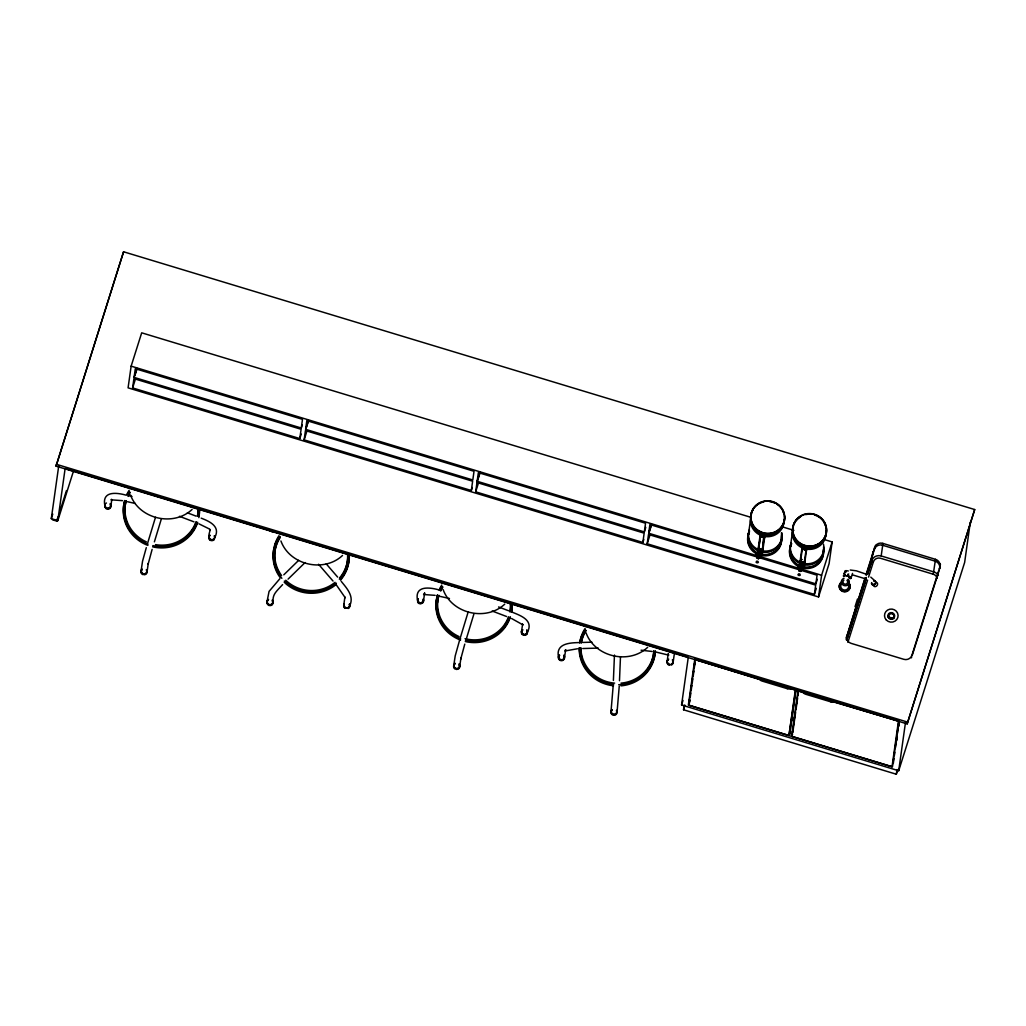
<?xml version="1.0" encoding="UTF-8"?>
<svg xmlns="http://www.w3.org/2000/svg" width="1026" height="1026" viewBox="0 0 1026 1026"><rect width="100%" height="100%" fill="white"/><g stroke="black" fill="none" stroke-linecap="round" stroke-linejoin="round"><path stroke-width="1.5" d="M208.829 536.97C208.906 530.314 211.984 530.109 208.265 528.428L198.89 523.799M613.394 680.456L614.459 655.024M619.486 680.713L620.474 656.871M613.163 685.958L611.009 711.569M619.242 686.214L617.088 711.826M759.407 555.399L758.676 556.592L758.15 555.361M759.715 556.541L758.701 557.554M800.036 568.981L800.023 568.045M801.101 567.929L801.357 568.866M56.045 466.137L123.569 251.78L974.7 509.55L907.176 723.907L56.045 466.137L56.712 464.06M73.577 470.793L57.815 520.618L51.3 518.643L58.662 466.304M52.454 519.784L56.802 521.105L57.058 519.246M57.815 520.618L65.125 468.549L686.753 656.807M123.569 251.78L57.187 462.534M104.844 505.472C101.766 490.454 117.246 492.66 126.172 495.186M110.923 505.728L111.77 499.739M751.006 517.361L141.691 332.822L131.136 366.154L128.083 387.854L818.543 596.965L829.098 563.633L832.15 541.933L824.494 539.612M132.611 387.931L133.919 378.632L301.105 429.266L299.797 438.564L132.611 387.931L135.483 378.838M134.085 377.388L135.304 368.706L302.49 419.339L301.272 428.022L134.085 377.388L136.971 368.296M147.128 571.367L148.231 563.569M214.909 537.226C220.757 526.261 209.137 521.221 201.186 518.156M266.978 601.929L269.069 591.386L279.854 578.728M273.07 602.185C272.48 594.118 276.007 591.899 282.586 584.615M304.132 439.872L305.44 430.574L472.627 481.207L471.319 490.505L304.132 439.872L307.018 430.779M305.62 429.343L306.838 420.66L474.025 471.293L472.806 479.976L305.62 429.343L308.493 420.25M343.787 605.173L344.864 597.209L336.49 585.153M349.866 605.43C354.278 595.939 346.557 588.065 341.222 581.332M417.505 600.159C414.427 585.141 429.907 587.359 438.833 589.873M423.584 600.428L424.636 592.938M643.815 539.432L642.853 542.459L475.666 491.826L476.975 482.528L479.847 473.435M477.141 481.284L478.36 472.614L645.546 523.247L644.328 531.917L477.141 481.284L480.027 472.191M453.71 665.797L455.211 655.896L459.635 640.044M459.789 666.054L460.892 658.256M521.49 631.657L522.58 624.295M527.569 631.913C533.879 619.755 519.682 615.279 511.461 611.881M558.49 657.012C555.566 643.071 570.456 642.802 579.754 642.545M564.582 657.268L565.634 649.791M642.853 542.459L644.161 533.161L476.975 482.528M647.188 543.767L648.496 534.469L815.683 585.115L814.375 594.4L647.188 543.767L650.074 534.687M648.676 533.238L649.894 524.555L817.081 575.188L815.862 583.871L648.676 533.238L651.548 524.145M667.105 661.616L668.157 654.126M673.197 661.873L674.249 654.383M970.301 522.144L964.645 562.428L898.699 770.757L681.572 705.003L688.279 657.268M897.763 769.641L896.314 774.22L683.534 709.774L684.188 705.118M689.01 703.028L689.446 699.873M689.895 696.705L690.344 693.538M690.78 690.383L691.447 685.637M691.896 682.47L692.345 679.302M692.781 676.147L693.448 671.402M694.115 666.656L694.564 663.489M689.446 703.028L689.882 699.886M690.318 696.744L690.78 693.037M691.203 690.447L691.883 685.124M692.319 682.585L692.781 678.802M693.204 676.288L693.884 670.901M694.333 667.734L695 662.988M748.48 534.238L750.493 519.849M759.791 553.719L759.971 553.771A1.757 1.693 8 0 0 761.279 555.912L761.241 556.22A2.014 1.937 8 0 1 760.817 557.554A1.757 1.68 8 0 0 758.624 558.683A2.321 2.232 8 0 1 757.265 558.272A1.834 1.77 8 0 0 756.047 556.054L756.085 555.746A5.233 5.04 8 0 1 756.483 554.502A1.795 1.731 8 0 0 758.727 553.373A2.052 1.975 8 0 1 760.112 553.784L760.971 553.745L758.778 552.976M756.483 554.502L756.431 554.81A5.233 5.04 8 0 0 756.047 556.054M758.227 548.32L759.971 536.29A2.437 0.641 25.3 0 1 761.715 536.393L762.921 536.752A2.437 0.667 9.8 0 1 764.627 537.701L762.882 549.718A2.437 0.667 17.6 0 1 761.074 549.846L759.868 549.474A2.437 0.667 17.6 0 1 758.227 548.32L758.317 548.025A2.437 0.641 25.3 0 0 759.894 549.397L761.087 549.769A2.437 0.667 9.8 0 0 762.985 549.436L762.882 549.718M757.265 558.272L757.303 557.964A1.834 1.77 8 0 0 756.085 555.746M758.701 548.461L760.42 536.495L763.626 537.149L762.421 549.577L758.701 548.461L760.42 536.495L762.28 536.765L764.062 537.855L762.421 549.577L760.484 549.551L758.765 548.217M758.047 554.553A1.795 1.731 8 0 0 758.676 553.681C757.521 551.231 763.729 554.733 759.779 553.809M758.624 558.683L758.663 558.375A1.757 1.68 8 0 1 760.856 557.246A2.014 1.937 8 0 0 761.279 555.912M762.28 536.765L761.715 536.393A2.437 0.667 17.6 0 0 759.881 536.585L759.971 536.29M761.241 556.22A1.757 1.693 8 0 1 760.061 554.104L760.112 553.784M790.353 546.922L792.38 532.532M801.857 566.455L802.024 566.493A1.757 1.693 8 0 0 803.166 568.596L803.114 568.904A2.014 1.937 8 0 1 802.691 570.238A1.757 1.68 8 0 0 800.498 571.367A2.321 2.232 8 0 1 799.151 570.956A1.834 1.77 8 0 0 797.92 568.737L797.971 568.43A5.233 5.04 8 0 1 798.356 567.186A1.795 1.731 8 0 0 800.601 566.057A2.052 1.975 8 0 1 801.986 566.48C797.753 564.467 805.051 566.185 801.909 566.57M797.92 568.737A5.233 5.04 8 0 1 798.318 567.493L798.356 567.186M800.113 561.004L800.203 560.709A2.437 0.641 25.3 0 0 801.768 562.081L802.973 562.453A2.437 0.667 9.8 0 0 804.859 562.12L804.769 562.402A2.437 0.667 17.6 0 1 802.948 562.53L801.742 562.158A2.437 0.667 17.6 0 1 800.113 561.004L801.857 548.974A2.437 0.641 25.3 0 1 803.602 549.077L804.782 549.513A2.437 0.667 17.6 0 1 806.41 550.68L806.5 550.385A2.437 0.667 9.8 0 0 804.807 549.436L802.229 549.41L803.602 549.077M799.151 570.956L799.19 570.648A1.834 1.77 8 0 0 797.971 568.43M802.345 562.363C806.654 561.915 801.832 563.159 800.575 561.145L802.294 549.179M798.318 567.493A1.795 1.731 8 0 0 800.562 566.365L800.601 566.057M800.498 571.367L800.549 571.059A1.757 1.68 8 0 1 802.742 569.93A2.014 1.937 8 0 0 803.166 568.596M803.114 568.904A1.757 1.693 8 0 1 801.947 566.788L801.986 566.48M804.294 562.261L806.026 550.308L803.691 549.256A2.437 0.667 17.6 0 0 801.755 549.269L801.857 548.974M804.769 562.402L806.5 550.385M788.956 735.45L795.368 689.831L789.879 688.69A2.668 0.731 17.6 0 1 787.275 688.677L762.292 681.11A2.668 0.731 17.6 0 1 759.92 679.61L695.192 659.5L688.779 705.118L788.956 735.45L795.804 689.318M798.318 689.959L792.098 734.257L790.02 733.616L796.24 689.331M792.226 720.47L792.675 717.302M833.612 701.938L898.455 721.06L892.043 766.678L791.867 736.335L798.279 690.716M792.752 732.679L795.625 712.236M796.073 709.081L797.612 698.078M798.061 694.923L798.715 690.203M818.543 596.965L821.595 575.265L832.15 541.933M846.283 639.801A6.502 6.246 8 0 1 846.527 637.377L865.059 577.805M872.908 551.911L871.497 561.979L867.65 574.137M874.408 549.295L874.678 547.435A6.502 6.246 8 0 1 882.77 543.357L935.481 559.324A6.502 6.246 8 0 1 939.816 567.16L939.547 569.02A6.502 6.246 8 0 0 935.225 561.184L882.514 545.216A6.502 6.246 8 0 0 874.408 549.295L866.239 575.111M882.514 545.216L882.77 543.357M867.342 574.406L871.664 560.747A7.631 7.336 8 0 1 881.18 555.951L882.847 544.178M893.325 763.267L893.992 758.522M894.441 755.354L894.877 752.186M895.544 747.441L896.211 742.696M896.66 739.541L897.109 736.373M897.545 733.205L898.212 728.46M898.661 725.305L899.109 722.137M896.878 740.618L897.314 737.45M898.879 726.382L899.315 723.215M896.314 774.22L896.968 769.564M898.699 770.757L905.445 722.714M907.176 723.907L974.7 509.55M935.481 559.324L933.275 574.239A5.771 5.553 8 0 1 937.213 578.343M148.103 564.313L152.117 549.41M460.764 659L464.778 644.11M565.647 649.663L564.941 650.984L577.497 648.753M148.142 564.082L148.27 563.415M460.802 658.769L460.93 658.115M758.753 556.913L759.586 557.195M799.562 568.943L799.959 570.058L801.306 569.943M146.295 547.653L142.55 561.196L141.049 571.11A3.052 2.924 8 0 0 141.037 572.495M147.731 542.831L155.503 517.258M460.392 637.531L468.164 611.945M466.214 639.288L473.986 613.715M154.387 541.843L161.326 519.015M51.3 518.643L52.749 514.077M56.802 521.105L58.251 516.514M60.188 510.409L66.472 490.543M134.868 375.593L136.791 369.54M301.272 428.022L302.234 424.995M299.797 438.564L301.234 434.011M306.402 427.547L308.313 421.481M471.319 490.505L472.281 487.478M475.666 491.826L478.539 482.733M644.328 531.917L645.764 527.377M648.983 532.956L651.382 525.389M681.572 705.003L683.021 700.437M683.534 709.774L684.983 705.208M688.831 703.592L689.793 700.54M764.627 537.701L764.537 537.996A2.437 0.667 17.6 0 0 762.895 536.829L762.292 536.624M800.575 561.145L801.28 558.901L801.781 559.452M804.807 549.436L806.026 550.308M801.883 562.068L800.652 560.901M815.862 583.871L817.299 579.318M814.375 594.4L816.298 588.347M787.275 688.677L787.942 686.586M790.02 733.616L790.674 731.538M791.867 736.335L792.534 734.257M851.144 577.818L852.542 573.393M855.056 606.674L857.467 599.081M866.021 574.765L874.678 547.435M846.527 637.377L865.277 578.151M846.681 639.711L866.38 577.446M846.989 639.429L866.213 578.69M847.886 642.379L867.586 580.126M868.547 577.087L873.357 561.902A5.771 5.553 8 0 1 880.565 558.272L933.275 574.239M831.676 699.835L831.009 701.912L806.026 694.345A2.668 0.731 17.6 0 1 803.666 692.858L799.639 691.126M939.816 567.16L911.934 655.242A6.502 6.246 8 0 1 903.829 659.32L851.118 643.353A6.502 6.246 8 0 1 846.796 635.517M912.152 655.576L939.072 570.546M759.484 556.182L759.984 557.503M424.623 593.284L423.597 594.516L435.139 595.349M758.073 555.515L758.765 555.053M848.399 575.035L846.399 575.971M111.629 499.29L110.936 499.816L122.479 500.65M283.804 574.817L298.656 560.35M288.062 579.139L305.094 562.543M848.169 575.304L847.014 575.919M192.106 509.435C173.484 526.954 139.215 519.156 130.494 494.942M342.517 555.464C323.895 573.021 289.64 565.108 280.919 540.971M504.766 604.122C486.144 621.641 451.876 613.843 443.155 589.629M647.65 647.329C629.015 664.938 594.772 656.948 586.051 632.837M800.19 567.929L800.767 567.788M848.733 574.047L847.938 574.162M759.227 558.118L757.573 557.618M801.114 570.802L799.459 570.302M756.675 561.132C754.2 563.377 760.433 563.454 757.739 561.171M801.037 569.148L799.985 568.827M798.728 573.765C795.855 575.586 802.037 576.586 799.78 573.932M758.637 555.117L759.317 555.322M582.588 642.443L591.938 642.186M582.742 648.535L598.235 648.099M850.233 570.02L856.389 570.828L865.854 574.073M641.083 650.202L652.19 651.472M654.896 651.805L668.708 655.127L668.17 653.703M852.516 574.881L863.943 578.343M128.878 495.776L131.995 496.494M127.506 501.714L135.265 503.471M440.167 596.401L449.478 598.517M881.18 555.951L933.891 571.918A7.631 7.336 8 0 1 938.405 575.535M781.62 526.633L793.867 530.339M131.136 366.154L757.291 555.797M760.356 556.72L798.626 568.314M803.23 569.699L821.595 575.265M887.785 616.767L893.877 618.614M56.315 464.278L907.433 722.048M498.585 606.956L508.819 610.842M492.121 611.009L506.652 616.536M187.386 512.82L196.158 516.155M179.46 516.322L193.991 521.849M511.551 618.486L522.76 624.757M845.142 575.56L844.167 573.303L846.04 571.495L844.167 573.303L845.142 575.56A3.976 1.077 17.6 0 0 843.757 576.548M871.664 560.747L873.357 561.902M870.792 577.138L875.088 580.972M326.217 563.838L337.644 577.087M318.547 564.262L333.014 581.037M847.938 580.216L848.656 581.383M522.49 624.077L522.862 624.988M209.83 529.378L210.202 530.301M936.481 560.491A7.631 7.336 8 0 1 937.366 560.953M940.06 563.749A7.631 7.336 8 0 1 940.47 564.633M875.409 545.755A7.631 7.336 8 0 1 876.178 545.165M911.665 657.102A6.502 6.246 8 0 1 911.37 657.858M833.587 701.925A2.668 0.731 17.6 0 1 831.009 701.925M781.402 532.776A16.788 16.147 8 0 1 764.498 552.411A16.788 16.147 8 0 1 749.006 531.404M781.85 532.84A16.788 16.147 8 0 1 763.96 551.039A16.788 16.147 8 0 1 749.185 530.083M784.492 515.77A17.032 16.378 8 0 1 764.139 533.905A17.032 16.378 8 0 1 753.187 509.088M754.02 507.921A17.032 16.378 8 0 1 763.78 501.906M769.68 501.65A17.032 16.378 8 0 1 775.348 503.368M776.631 504.087A17.032 16.378 8 0 1 779.016 505.831M780.068 506.831A17.032 16.378 8 0 1 781.902 509.101M782.658 510.345A17.032 16.378 8 0 1 784.223 514.359M784.031 521.272A16.788 16.147 8 0 1 764.524 536.47A16.788 16.147 8 0 1 751.212 515.693M784.223 519.938A16.788 16.147 8 0 1 764.716 535.136A16.788 16.147 8 0 1 751.404 514.372M784.3 520.015A16.788 16.147 8 0 1 776.797 531.532M775.541 532.237A16.788 16.147 8 0 1 768.551 534.046M765.627 533.918A16.788 16.147 8 0 1 752.84 525.35M752.212 524.081A16.788 16.147 8 0 1 753.392 509.217M782.44 510.448A16.788 16.147 8 0 1 783.979 514.411M781.363 536.38A16.788 16.147 8 0 1 759.868 553.899M758.496 553.412A16.788 16.147 8 0 1 748.698 533.635M781.453 537.355A17.032 16.378 8 0 1 759.663 555.117M758.265 554.63A17.032 16.378 8 0 1 749.429 531.917M781.325 534.956A17.032 16.378 8 0 1 759.804 554.117M758.406 553.63A17.032 16.378 8 0 1 749.57 530.917M762.126 552.527A2.603 0.705 17.6 0 1 761.997 553.437M758.83 552.642A2.603 0.705 17.6 0 1 758.483 552.463M758.188 552.283A2.603 0.705 17.6 0 1 758.317 551.372M759.407 551.475A2.603 0.705 17.6 0 1 761.831 552.347M758.663 558.375A2.321 2.232 8 0 1 757.303 557.964M758.676 553.681A2.052 1.975 8 0 1 760.061 554.104M823.545 546.845A16.788 16.147 8 0 1 805.654 565.044A16.788 16.147 8 0 1 790.892 544.088M823.468 544.139A16.788 16.147 8 0 1 806.577 563.761A16.788 16.147 8 0 1 791.072 542.767M814.464 514.962A17.032 16.378 8 0 1 823.968 539.394A17.032 16.378 8 0 1 797.099 541.651A17.032 16.378 8 0 1 801.498 516.052M805.667 514.59A17.032 16.378 8 0 1 810.078 514.218M825.763 531.135A16.788 16.147 8 0 1 807.86 549.333A16.788 16.147 8 0 1 793.098 528.377M826.11 532.622A16.788 16.147 8 0 1 806.603 547.82A16.788 16.147 8 0 1 793.278 527.056M825.096 536.765A16.788 16.147 8 0 1 803.948 545.768A16.788 16.147 8 0 1 793.47 525.722M793.957 524.401A16.788 16.147 8 0 1 795.278 521.901M796.099 520.746A16.788 16.147 8 0 1 800.357 516.963M824.327 523.132A16.788 16.147 8 0 1 825.866 527.095M826.289 531.301A16.788 16.147 8 0 1 825.571 535.444M823.403 551.885A16.788 16.147 8 0 1 801.755 566.583M800.37 566.096A16.788 16.147 8 0 1 791.662 543.716M823.339 550.039A17.032 16.378 8 0 1 801.537 567.801M800.139 567.314A17.032 16.378 8 0 1 791.315 544.601M823.48 549.038A17.032 16.378 8 0 1 801.678 566.801M800.28 566.314A17.032 16.378 8 0 1 791.444 543.6M801.896 559.696A2.437 0.667 17.6 0 1 801.088 559.196M803.371 564.851A2.603 0.705 17.6 0 1 804.41 565.993A2.603 0.705 17.6 0 1 801.934 565.801M800.703 565.326A2.603 0.705 17.6 0 1 799.831 564.108A2.603 0.705 17.6 0 1 802.986 564.672M800.549 571.059A2.321 2.232 8 0 1 799.19 570.648M800.562 566.365A2.052 1.975 8 0 1 801.947 566.788M849.066 583.114A5.451 5.233 8 0 1 847.771 590.604A5.451 5.233 8 0 1 840.05 588.898A5.451 5.233 8 0 1 842.154 581.588M850.028 585.743A5.451 5.233 8 0 1 846.181 591.656A5.451 5.233 8 0 1 839.614 588.526A5.451 5.233 8 0 1 842.102 581.96M849.015 583.486A5.451 5.233 8 0 1 849.81 584.948M848.22 584.474A3.976 3.822 8 0 1 846.95 589.424A3.976 3.822 8 0 1 841.679 588.668A3.976 3.822 8 0 1 841.859 583.55M847.951 576.189A3.976 1.077 17.6 0 1 850.195 578.651M848.887 576.933A2.834 0.769 17.6 0 1 849.579 578.164M844.654 576.061A2.834 0.769 17.6 0 1 844.834 575.996M848.079 579.203A3.976 3.822 8 0 1 847.72 585A3.976 3.822 8 0 1 841.82 583.691A3.976 3.822 8 0 1 844.026 578.305M849.028 576.522A2.834 0.769 17.6 0 1 849.182 577.792M848.079 575.766A3.976 1.077 17.6 0 1 851.003 577.42A3.976 1.077 17.6 0 1 849.913 578.241M843.885 576.125A3.976 1.077 17.6 0 1 844.757 575.086M845.578 571.957A3.976 1.077 17.6 0 1 848.297 570.995M873.703 580.729A2.347 1.937 -48.2 0 1 875.794 582.704A2.347 1.937 -48.2 0 1 873.216 585.038A2.347 1.937 -48.2 0 1 871.664 582.576M873.588 580.793A2.155 1.783 -48.2 0 1 875.524 582.396A2.155 1.783 -48.2 0 1 873.549 584.73A2.155 1.783 -48.2 0 1 871.613 583.114M875.806 582.281A2.347 1.937 -48.2 0 1 877.538 584.512A2.347 1.937 -48.2 0 1 874.883 586.615A2.347 1.937 -48.2 0 1 873.447 584.166M846.95 580.318A2.347 2.257 8 0 1 846.925 583.589A2.347 2.257 8 0 1 843.526 583.358A2.347 2.257 8 0 1 843.911 580.113M672.376 659.756A3.052 2.924 8 0 1 672.03 664.066A3.052 2.924 8 0 1 667.605 663.309A3.052 2.924 8 0 1 668.721 659.141M563.761 655.165A3.052 2.924 8 0 1 563.62 659.308A3.052 2.924 8 0 1 559.311 659.115A3.052 2.924 8 0 1 559.452 654.986M616.729 710.351A3.052 2.924 8 0 1 615.703 714.173A3.052 2.924 8 0 1 611.65 713.48A3.052 2.924 8 0 1 611.971 709.543M655.293 650.959A38.077 36.603 8 0 1 620.974 685.843M613.522 685.766A38.077 36.603 8 0 1 579.228 647.739M579.716 642.981A38.077 36.603 8 0 1 581.947 635.325M582.601 633.863A38.077 36.603 8 0 1 584.948 629.656M652.998 656.973A36.551 35.14 8 0 1 650.522 664.22M649.843 665.592A36.551 35.14 8 0 1 646.47 670.773M585.038 665.579A36.551 35.14 8 0 1 583.076 661.372M581.691 656.948A36.551 35.14 8 0 1 581.101 653.934M580.908 652.408A36.551 35.14 8 0 1 580.754 647.804M581.229 643.238A36.551 35.14 8 0 1 586.244 630.451M653.767 650.894A36.551 35.14 8 0 1 653.293 655.473M655.37 651.305A38.077 36.603 8 0 1 618.665 684.727M613.689 684.522A38.077 36.603 8 0 1 579.382 648.086M579.895 641.737A38.077 36.603 8 0 1 585.128 628.412M653.857 651.177A36.551 35.14 8 0 1 620.999 683.136M614.638 683.136A36.551 35.14 8 0 1 580.908 648.086M581.396 641.981A36.551 35.14 8 0 1 585.615 630.515M564.454 658.282A3.052 2.924 8 0 1 563.8 659.654M563.223 660.167A3.052 2.924 8 0 1 558.76 659.115M558.593 658.769A3.052 2.924 8 0 1 558.67 656.525M558.862 656.191A3.052 2.924 8 0 1 559.67 655.37A2.668 2.565 8 0 0 559.106 656.114M563.672 655.781A3.052 2.924 8 0 1 564.415 657.127M563.697 655.729A2.668 2.565 8 0 1 562.299 659.654A2.668 2.565 8 0 1 558.862 657.076M672.979 663.245A3.052 2.924 8 0 1 672.646 663.937M672.415 664.245A3.052 2.924 8 0 1 671.491 664.963M669.568 665.246A3.052 2.924 8 0 1 667.836 664.348M667.375 663.719A3.052 2.924 8 0 1 667.477 660.782M667.977 660.205A3.052 2.924 8 0 1 668.285 659.962M673.094 662.103A3.052 2.924 8 0 0 672.543 660.68A2.668 2.565 8 0 1 672.569 662.873M672.197 663.437A2.668 2.565 8 0 1 671.402 664.066M669.362 664.232A2.668 2.565 8 0 1 667.554 662.347M667.875 660.411A2.668 2.565 8 0 1 668.324 659.898M616.395 710.518A2.668 2.565 8 0 1 615.6 713.801A2.668 2.565 8 0 1 612.099 713.429A2.668 2.565 8 0 1 611.983 710.056M616.729 713.57A3.052 2.924 8 0 1 616.036 714.494M615.728 714.724A3.052 2.924 8 0 1 611.278 713.673M610.996 712.955A3.052 2.924 8 0 1 610.957 711.813M611.611 710.441A3.052 2.924 8 0 1 611.881 710.159M214.562 535.739A3.052 2.924 8 0 1 213.536 539.573A3.052 2.924 8 0 1 209.471 538.881A3.052 2.924 8 0 1 209.791 534.931M110.115 503.625A3.052 2.924 8 0 1 110.154 507.588A3.052 2.924 8 0 1 106.063 507.921A3.052 2.924 8 0 1 105.306 504.022M105.806 503.445A3.052 2.924 8 0 1 106.447 502.996M146.769 569.879A3.052 2.924 8 0 1 145.756 573.714A3.052 2.924 8 0 1 141.691 573.021A3.052 2.924 8 0 1 142.011 569.071M197.71 522.285A38.077 36.603 8 0 1 152.643 546.845M147.885 545.396A38.077 36.603 8 0 1 124.441 501.765M127.173 494.686A38.077 36.603 8 0 1 128.994 491.569M199.3 509.665A38.077 36.603 8 0 1 198.839 517.63M196.248 521.849A36.551 35.14 8 0 1 186.257 537.188M127.109 523.273A36.551 35.14 8 0 1 125.723 518.861M125.39 517.361A36.551 35.14 8 0 1 126.352 500.675M128.032 496.392A36.551 35.14 8 0 1 130.289 492.352M197.646 508.203A36.551 35.14 8 0 1 197.556 515.86M197.364 522.555A38.077 36.603 8 0 1 152.823 545.588M148.052 544.152A38.077 36.603 8 0 1 124.621 500.521M126.814 494.519A38.077 36.603 8 0 1 129.161 490.313M199.467 508.421A38.077 36.603 8 0 1 199.018 516.386M195.928 522.054A36.551 35.14 8 0 1 155.516 544.639M146.385 541.882A36.551 35.14 8 0 1 126.095 500.893M128.212 495.135A36.551 35.14 8 0 1 129.648 492.416M197.941 508.486A36.551 35.14 8 0 1 197.505 516.129M110.846 506.357A3.052 2.924 8 0 1 110.385 507.806M109.885 508.383A3.052 2.924 8 0 1 108.102 509.14M107.307 509.114A3.052 2.924 8 0 1 105.87 508.473M105.114 507.575A3.052 2.924 8 0 1 105.216 504.651M110.654 505.228A3.052 2.924 8 0 0 110.269 504.548A2.668 2.565 8 0 1 110.308 506.741M109.936 507.306A2.668 2.565 8 0 1 108.14 508.203M107.102 508.101A2.668 2.565 8 0 1 105.28 506.203M214.216 535.97A2.668 2.565 8 0 1 213.921 538.791M213.421 539.253A2.668 2.565 8 0 1 209.804 535.495M214.37 539.291A3.052 2.924 8 0 1 213.87 539.881M213.562 540.125A3.052 2.924 8 0 1 210.176 540.189M209.855 539.958A3.052 2.924 8 0 1 209.099 539.073M208.817 538.355A3.052 2.924 8 0 1 208.778 537.214M209.201 536.149A3.052 2.924 8 0 1 209.702 535.559M146.243 569.815A2.668 2.565 8 0 1 145.82 573.252A2.668 2.565 8 0 1 142.216 573.098A2.668 2.565 8 0 1 142.024 569.635M146.769 573.098A3.052 2.924 8 0 1 144.294 574.778M143.114 574.65A3.052 2.924 8 0 1 141.152 572.854M141.652 569.969A3.052 2.924 8 0 1 142.229 569.456M526.748 629.81A3.052 2.924 8 0 1 525.222 634.645A3.052 2.924 8 0 1 521.618 630.9M521.952 630.208A3.052 2.924 8 0 1 522.452 629.631M423.238 598.94A3.052 2.924 8 0 1 420.442 603.224A3.052 2.924 8 0 1 417.967 598.722M458.968 663.95A3.052 2.924 8 0 1 458.622 668.247A3.052 2.924 8 0 1 454.197 667.503A3.052 2.924 8 0 1 455.313 663.322M510.371 616.972A38.077 36.603 8 0 1 465.304 641.532M460.546 640.096A38.077 36.603 8 0 1 436.409 599.582M436.717 598.017A38.077 36.603 8 0 1 437.551 594.926M439.308 590.463A38.077 36.603 8 0 1 441.655 586.256M511.948 604.365A38.077 36.603 8 0 1 511.499 612.33M508.409 617.985A36.551 35.14 8 0 1 504.972 624.86M502.189 628.566A36.551 35.14 8 0 1 498.918 631.888M497.738 632.901A36.551 35.14 8 0 1 495.225 634.761M450.773 632.888A36.551 35.14 8 0 1 447.285 629.695M441.013 620.807A36.551 35.14 8 0 1 439.769 617.973M438.384 613.548A36.551 35.14 8 0 1 437.602 609.008M437.538 602.878A36.551 35.14 8 0 1 439.013 595.362M440.693 591.079A36.551 35.14 8 0 1 442.95 587.052M510.307 602.903A36.551 35.14 8 0 1 509.999 612.073M510.025 617.242A38.077 36.603 8 0 1 465.483 640.288M460.712 638.839A38.077 36.603 8 0 1 437.281 595.208M439.474 589.206A38.077 36.603 8 0 1 441.821 585.012M512.128 603.121A38.077 36.603 8 0 1 511.679 611.073M508.588 616.741A36.551 35.14 8 0 1 465.047 638.672M459.045 636.569A36.551 35.14 8 0 1 438.756 595.593M440.872 589.835A36.551 35.14 8 0 1 442.309 587.116M510.602 603.185A36.551 35.14 8 0 1 510.166 610.816M423.148 599.569A3.052 2.924 8 0 1 423.238 602.159M422.815 602.801A3.052 2.924 8 0 1 422.237 603.314M421.147 603.775A3.052 2.924 8 0 1 419.967 603.801M419.198 603.57A3.052 2.924 8 0 1 418.236 602.89M417.98 602.595A3.052 2.924 8 0 1 417.608 601.916M417.685 599.684A3.052 2.924 8 0 1 418.108 599.03M423.174 600.736A2.668 2.565 8 0 1 419.775 602.737A2.668 2.565 8 0 0 423.174 600.787M419.134 602.454A2.668 2.565 8 0 1 418.377 601.762A2.668 2.565 8 0 0 419.134 602.506M527.351 633.298A3.052 2.924 8 0 1 526.8 634.299M526.53 634.568A3.052 2.924 8 0 1 524.748 635.325M523.953 635.299A3.052 2.924 8 0 1 521.965 634.094M521.759 633.76A3.052 2.924 8 0 1 521.67 631.17M522.093 630.528A3.052 2.924 8 0 1 522.67 630.002M527.3 631.413A3.052 2.924 8 0 0 526.915 630.734A2.668 2.565 8 0 1 524.786 634.389M523.747 634.286A2.668 2.565 8 0 1 521.926 632.388M522.26 630.464A2.668 2.565 8 0 1 522.709 629.951M459.661 667.054A3.052 2.924 8 0 1 459.25 668.131M459.02 668.439A3.052 2.924 8 0 1 458.096 669.144M456.955 669.465A3.052 2.924 8 0 1 456.557 669.478M455.057 669.016A3.052 2.924 8 0 1 454.441 668.529M453.979 667.9A3.052 2.924 8 0 1 454.082 664.976M454.582 664.386A3.052 2.924 8 0 1 454.89 664.143M459.686 666.297A3.052 2.924 8 0 0 459.135 664.874A2.668 2.565 8 0 1 458.006 668.195M457.352 668.426A2.668 2.565 8 0 1 454.159 666.477M349.507 603.955A3.052 2.924 8 0 1 346.724 608.226A3.052 2.924 8 0 1 344.249 603.724M273.249 531.006A3.052 2.924 8 0 1 271.685 530.942M272.249 600.069A3.052 2.924 8 0 1 270.71 604.917A3.052 2.924 8 0 1 267.106 601.172M267.44 600.479A3.052 2.924 8 0 1 268.594 599.453M349.109 555.04A38.077 36.603 8 0 1 340.517 580.19M336.195 584.448A38.077 36.603 8 0 1 284.202 582.242M280.175 577.638A38.077 36.603 8 0 1 274.263 547.14M274.699 545.601A38.077 36.603 8 0 1 278.803 536.944M347.468 553.578A36.551 35.14 8 0 1 342.133 575.535M341.26 576.817A36.551 35.14 8 0 1 339.337 579.241M278.892 572.854A36.551 35.14 8 0 1 277.52 570.084M276.917 568.648A36.551 35.14 8 0 1 275.532 564.236M274.763 559.683A36.551 35.14 8 0 1 280.098 537.727M349.289 553.796A38.077 36.603 8 0 1 340.696 578.946M336.374 583.191A38.077 36.603 8 0 1 284.369 580.998M281.868 578.305A38.077 36.603 8 0 1 278.982 535.687M347.763 553.86A36.551 35.14 8 0 1 339.516 577.997M335.066 582.332A36.551 35.14 8 0 1 285.741 580.241M281.586 575.548A36.551 35.14 8 0 1 280.278 536.483M272.377 531.699A3.052 2.924 8 0 1 270.543 531.006M270.248 530.75A3.052 2.924 8 0 1 269.633 529.762M349.43 604.57A3.052 2.924 8 0 1 349.327 607.495M349.096 607.815A3.052 2.924 8 0 1 348.173 608.521M345.134 608.392A3.052 2.924 8 0 1 344.518 607.905M344.261 607.61A3.052 2.924 8 0 1 344.159 604.352M349.315 604.481A2.668 2.565 8 0 1 349.366 606.122M348.878 607.007A2.668 2.565 8 0 1 344.197 604.904M272.98 602.801A3.052 2.924 8 0 1 272.288 604.558M272.018 604.84A3.052 2.924 8 0 1 270.236 605.596M269.44 605.558A3.052 2.924 8 0 1 268.004 604.917M267.247 604.032A3.052 2.924 8 0 1 267.35 601.095M267.581 600.787A3.052 2.924 8 0 1 268.171 600.274A2.668 2.565 8 0 0 267.76 600.672M272.416 600.992A3.052 2.924 8 0 1 272.788 601.672M272.377 600.864A2.668 2.565 8 0 1 272.454 603.134M272.082 603.698A2.668 2.565 8 0 1 270.287 604.609M269.248 604.494A2.668 2.565 8 0 1 267.427 602.608M694.794 659.243L688.343 705.118L892.44 766.922L898.891 721.06L694.794 659.243M668.375 654.806L668.375 654.806M344.851 597.235L344.941 597.953L344.864 597.209M889.209 617.998A2.745 2.642 8 0 0 893.838 617.011A2.745 2.642 8 0 0 890.594 613.638A2.745 2.642 8 0 0 889.209 617.998M886.323 620.025A6.81 6.554 8 0 0 897.814 617.562A6.81 6.554 8 0 0 889.76 609.2A6.81 6.554 8 0 0 886.323 620.025M888.773 618.114A3.411 3.27 8 0 0 894.518 616.895A3.411 3.27 8 0 0 890.478 612.702A3.411 3.27 8 0 0 888.773 618.114M889.247 617.69A2.745 2.642 8 0 0 893.877 616.703A2.745 2.642 8 0 0 890.632 613.317A2.745 2.642 8 0 0 889.247 617.69M755.303 528.3A17.032 16.378 8 0 0 784.018 522.17A17.032 16.378 8 0 0 763.87 501.239A17.032 16.378 8 0 0 755.303 528.3M755.482 528.146A16.788 16.147 8 0 0 783.787 522.106A16.788 16.147 8 0 0 763.934 501.47A16.788 16.147 8 0 0 755.482 528.146M797.189 540.984A17.032 16.378 8 0 0 825.904 534.854A17.032 16.378 8 0 0 805.756 513.923A17.032 16.378 8 0 0 797.189 540.984M797.369 540.83A16.788 16.147 8 0 0 825.673 534.79A16.788 16.147 8 0 0 805.808 514.154A16.788 16.147 8 0 0 797.369 540.83M418.121 599.21A2.668 2.565 8 0 0 418.057 601.172A2.668 2.565 8 0 1 418.108 599.261"/></g></svg>
